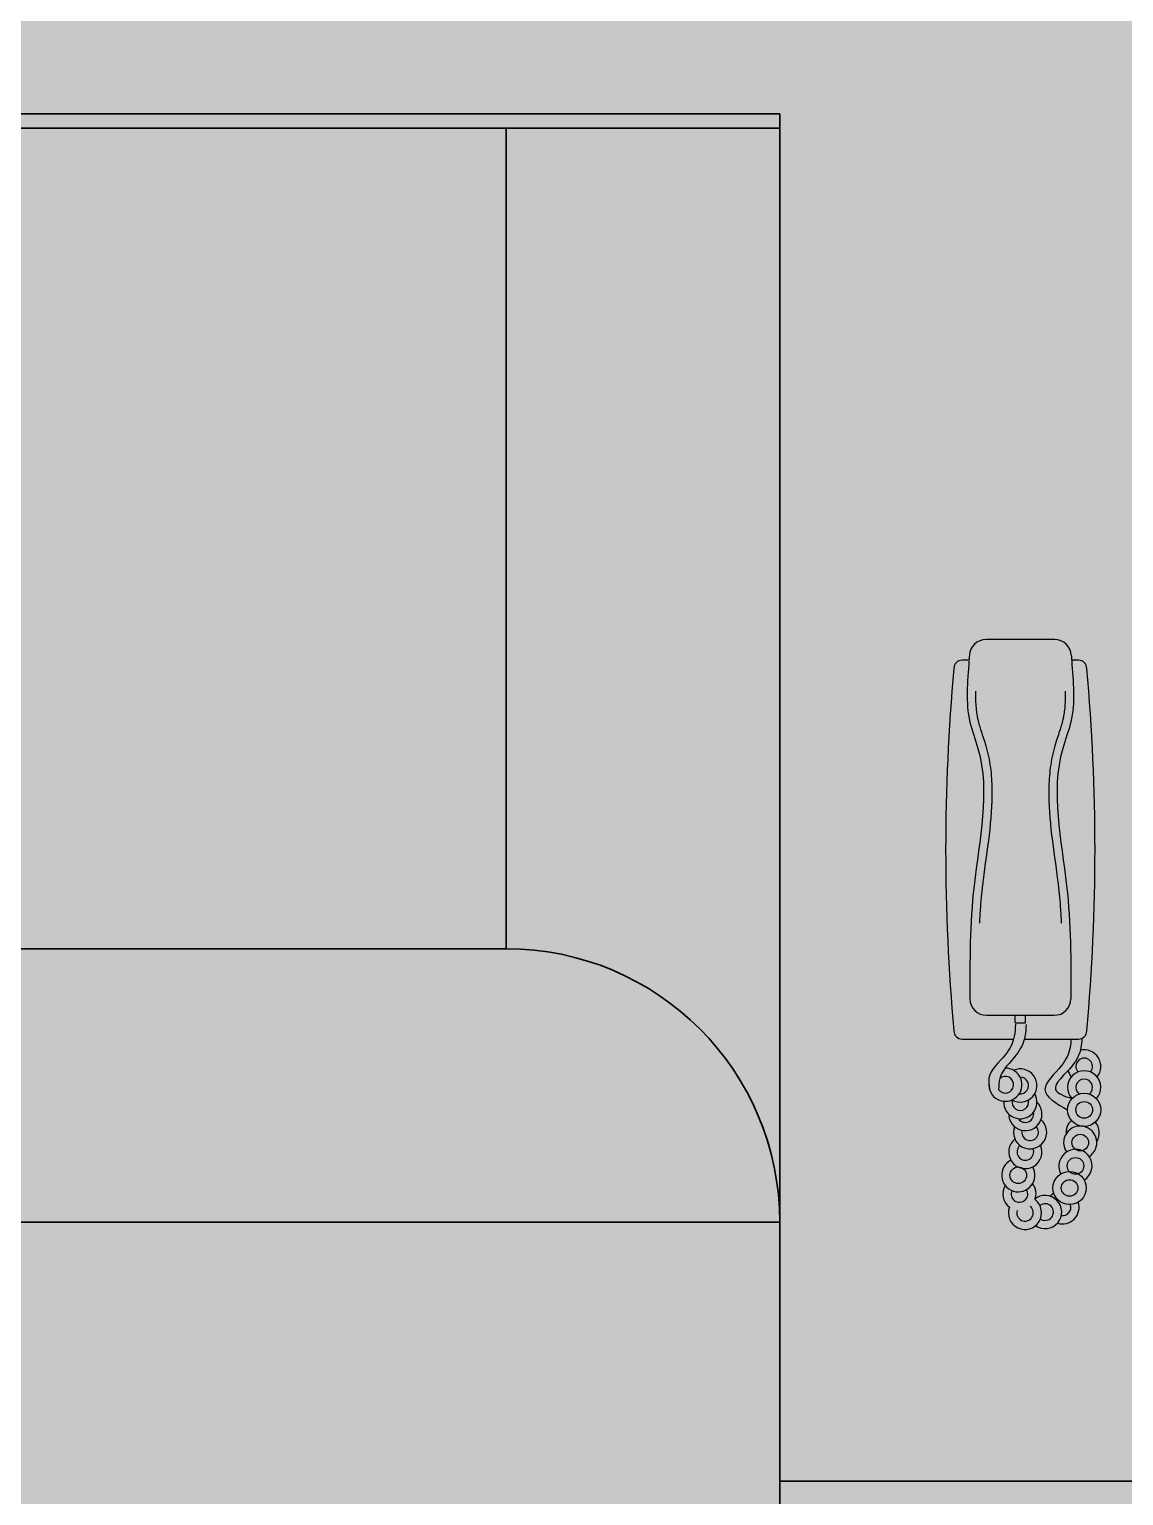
# Model space of a CAD drawing. Header units: millimetres. Extents: x 2258 to 5600, y 711 to 2563.
# Drawn here: x 4114.58 to 4138.59, y 996.62 to 1028.79 of the extents above; entities that cross this region are included whole.
import ezdxf

# ---------------------------------------------------------------- set-up
doc = ezdxf.new("R2010")
doc.units = ezdxf.units.MM
doc.layers.add('HAT', color=8, linetype='Continuous', lineweight=18)

# ---------------------------------------------------------------- blocks, each defined once
blk = doc.blocks.new('7')
at = {"color": 18, "true_color": 0x000000}
for p, q in [((969.3385285690274, 1147.271307843438), (927.9311430772614, 1147.271307843438)), ((917.7512316863831, 1134.862604612534), (913.6348358487558, 1134.862604612534)), ((983.634835797533, 1134.862604612534), (979.518440076321, 1134.862604612534)), ((928.2404248269122, 921.1684991784191), (969.0292469357919, 921.1684991784191)), ((945.4560211060416, 916.5487017923065), (945.4560211060416, 921.1684991784191)), ((951.8136505402472, 916.5487017923065), (951.8136505402472, 921.1684991784191)), ((945.4560211060416, 916.5487017923065), (951.8136505402472, 916.5487017923065)), ((913.6348358487558, 906.910004825148), (944.553442871369, 906.910004825148)), ((951.0528682630356, 906.910004825148), (983.634835797533, 906.910004825148))]:
    blk.add_line(p, q, dxfattribs=at)
for centre, radius in [((987.070598163813, 864.2636575128913), 10), ((987.070598163813, 864.2636575128913), 5.000000000000001), ((984.6939765747484, 844.5546562758304), 5.000000000000001), ((947.3777965076115, 824.9147682250973), 5.000000000000001), ((981.8420638229545, 830.544630330804), 5.000000000000001), ((978.2771727667969, 817.2469885645464), 10), ((978.2771727667969, 817.2469885645464), 5.000000000000001)]:
    blk.add_circle(centre, radius, dxfattribs=at)
for centre, radius, start, end in [((927.9311430772614, 1137.271307848676), 10, 90, 176.5236760120208), ((969.3385285690274, 1137.271307848676), 10, 3.476323987979226, 90), ((2105.216294982642, 1020.886304718841), 1201.533612605402, 174.7962551655142, 185.2037448344794), ((913.6348358487558, 1129.862604607878), 5.000000000000001, 90, 180), ((983.634835797533, 1129.862604607878), 5.000000000000001, 0, 90), ((-207.9466232199375, 1020.886304718841), 1201.533612605402, 354.7962551655141, 5.203744834485862), ((928.2404248269122, 931.1684991731804), 10, 180.1660301665744, 270), ((969.0292469357919, 931.1684991731804), 10, 270, 359.8339698334257), ((913.6348358487558, 911.9100048152527), 5.000000000000001, 180, 270), ((983.634835797533, 911.9100048152527), 5.000000000000001, 270, 0), ((987.070598163813, 890.3840182207555), 10, 321.0042400813208, 103.5608890207121), ((987.070598163813, 890.3840182207555), 5.000000000000001, 318.50226842315, 221.49773157685), ((939.5884828308444, 879.3956117912226), 10, 173.480763637042, 91.32522501553458), ((939.5884828308444, 879.3956117912226), 5.000000000000001, 216.0327139147774, 132.3368970289235), ((948.6195538092252, 878.9206889956754), 10, 240.1062464476955, 113.8731986440145), ((948.6195538092252, 878.9206889956754), 5.000000000000001, 262.6865091920622, 91.29293587302251), ((987.070598163813, 877.7987606623706), 10, 317.4094029607422, 222.5905970392554), ((987.070598163813, 890.3840182207555), 10, 194.1750363033506, 218.9957599186792), ((987.070598163813, 877.7987606623706), 5.000000000000001, 306.9275760474691, 233.0724239525309), ((948.6195538092252, 868.9206890009141), 10, 177.0154681455004, 30.00000001183476), ((951.6556657517176, 861.7207444509754), 10, 179.8666656324443, 45.86222539398527), ((948.6195538092252, 868.9206890009141), 5.000000000000001, 165.5224878092954, 14.47751219070465), ((954.5075786199268, 850.7976675497398), 10, 160.2677797558312, 48.99768314245115), ((951.6556657517176, 861.7207444509754), 5.000000000000001, 213.1431169370231, 12.58577410367787), ((986.1199330670606, 850.4910929656385), 10, 132.4001330078181, 184.2673040297099), ((986.1199330670606, 850.4910929656385), 10, 328.7191162885732, 39.70259618961077), ((954.5075786199268, 850.7976675497398), 5.000000000000001, 166.9500033936467, 42.31545948345425), ((984.6939765747484, 844.5546562758304), 10, 302.8616053011864, 214.1262929063822), ((951.6556657517176, 838.9247941701237), 10, 128.8654079729713, 24.12101231728221), ((951.6556657517176, 838.9247941701237), 5.000000000000001, 129.1319769619746, 23.85444331792736), ((981.8420638229545, 830.544630330804), 10, 301.4923511397077, 208.4931876074852), ((947.3777965076115, 824.9147682250973), 10, 115.9298659082387, 30.11072179686786), ((948.0943598218109, 813.6851167397604), 10, 149.4135946339096, 232.6922346806267), ((948.0943598218109, 813.6851167397604), 5.000000000000001, 156.3459099686402, 30.95626952284138), ((948.0943598218109, 813.6851167397604), 10, 339.854449587708, 37.88858486234136), ((963.5422348409738, 802.7620398239728), 10, 234.907153364367, 129.5803615983448), ((973.9993035226908, 805.611552033623), 10, 121.5087321850325, 138.0570933017147), ((951.4216051801886, 802.2871415920586), 10, 159.854449587708, 52.69223468062672), ((951.4216051801886, 802.2871415920586), 5.000000000000001, 162.5130467604224, 50.03363745475734), ((963.5422348409738, 802.7620398239728), 5.000000000000001, 235.7533906900279, 128.7341242545454), ((973.9993035226908, 805.611552033623), 5.000000000000001, 120.4156830304905, 128.3124018684853), ((973.9993035226908, 805.611552033623), 10, 252.4285042986792, 18.11848849260295), ((973.9993035226908, 805.611552033623), 5.000000000000001, 262.1731957241603, 19.21153762112078)]:
    blk.add_arc(centre, radius, start, end, dxfattribs=at)
for points, knots in [([(917.7181861495446, 1134.393869029408), (916.8362866520729, 1121.971038435403), (914.8764484461244, 1103.867907997154), (932.0511597806435, 1061.021412260414), (918.2654365330782, 1003.562050089057), (918.175062620252, 953.7099716723228), (918.2404668435302, 931.1395214787249)], [12.79486503348268, 12.79486503348268, 12.79486503348268, 12.79486503348268, 49.66997145649657, 66.23003900589624, 148.995407982368, 216.9063826246118, 216.9063826246118, 216.9063826246118, 216.9063826246118]), ([(979.5468922138061, 1134.458633390421), (980.4286719199117, 1122.014460128083), (982.401303820483, 1103.888066969047), (965.2185119820606, 1061.021412260414), (979.0042352296259, 1003.562050089057), (979.0946091424521, 953.7099716723228), (979.0292049191739, 931.1395214787249)], [12.73078366393744, 12.73078366393744, 12.73078366393744, 12.73078366393744, 49.66997145649657, 66.23003900589624, 148.995407982368, 216.9063826245622, 216.9063826245622, 216.9063826245622, 216.9063826245622]), ([(921.6277664426561, 1116.199071347763), (921.5825146429088, 1113.956701261157), (921.5983769289996, 1111.746796337355), (921.7769815485772, 1108.034550011906), (921.8953252902102, 1106.513287875385), (922.206090869553, 1103.791710822078), (922.3804924303513, 1102.584594762119), (922.7268797011893, 1100.653063800235), (922.8743264583718, 1099.920430704186), (923.1655488155629, 1098.625971429682), (923.3035137776133, 1098.06106094369), (923.6018605196696, 1096.91731649549), (923.761573959313, 1096.340856605492), (924.2669216954928, 1094.597320861466), (924.6388797081854, 1093.416147272036), (925.5003619372692, 1090.76925376179), (925.9984725985523, 1089.294609136813), (926.9638819286447, 1086.350338624141), (927.4315251868065, 1084.883777646281), (928.1782742954638, 1082.3005061426), (928.4689875684526, 1081.213255925503), (929.0051379838806, 1079.039544132355), (929.2512680303153, 1077.95090030744), (929.927300768144, 1074.68064308672), (930.2948380254056, 1072.494739102366), (931.1763537015613, 1065.926865677864), (931.4693717650916, 1061.535129195944), (931.6984058722701, 1047.962073880297), (930.900990021586, 1038.779910700795), (928.7071463085558, 1020.5578297206), (927.3093868877586, 1011.515074034504), (925.8782116129842, 999.8702475164814), (925.5715467633527, 997.1326506962564), (925.0314379941519, 991.6583359623824), (924.7956460939567, 988.924305787476), (924.3492125432786, 982.9954599732796), (924.1496883231994, 979.8014124568349), (923.9846385216188, 976.6086720516237)], [30.72688481750632, 30.72688481750632, 30.72688481750632, 30.72688481750632, 37.70413502675991, 37.70413502675991, 42.65185508114077, 42.65185508114077, 46.6738597348165, 46.6738597348165, 49.15912014668024, 49.15912014668024, 51.09485700318789, 51.09485700318789, 53.03059385969554, 53.03059385969554, 56.90206757271086, 56.90206757271086, 61.56049961803259, 61.56049961803259, 65.99625572089087, 65.99625572089087, 69.18531925089711, 69.18531925089711, 72.37438278090335, 72.37438278090335, 78.75250984091582, 78.75250984091582, 91.50876396094075, 91.50876396094075, 118.1745740690077, 118.1745740690077, 144.8403841770746, 144.8403841770746, 153.1098730867671, 153.1098730867671, 161.3793619964596, 161.3793619964596, 171.0563799420403, 171.0563799420403, 171.0563799420403, 171.0563799420403]), ([(975.641905320048, 1116.199071347763), (975.68715700338, 1113.956701261157), (975.6712948337045, 1111.746796337355), (975.4926902141269, 1108.034550011906), (975.3743463560786, 1106.513287875385), (975.0635807767358, 1103.791710822078), (974.8891793323528, 1102.584594762119), (974.5427919450995, 1100.653063800235), (974.3953453043323, 1099.920430704186), (974.1041228307258, 1098.625971429682), (973.9661578686755, 1098.06106094369), (973.6678111266192, 1096.91731649549), (973.5080976869758, 1096.340856605492), (973.0027500672113, 1094.597320861466), (972.6307920545187, 1093.416147272036), (971.7693098254349, 1090.76925376179), (971.2711991641518, 1089.294609136813), (970.3057898340594, 1086.350338624141), (969.8381464594822, 1084.883777646281), (969.0913974672403, 1082.300506128048), (968.8006840778362, 1081.213255910951), (968.2645337788235, 1079.039544103251), (968.0184037323888, 1077.950900278337), (967.3423708781447, 1074.680643043065), (966.9748336208831, 1072.494739029606), (966.0933179447275, 1065.926865576001), (965.8002998811971, 1061.535129064976), (965.5712657740187, 1047.962073720226), (966.3686816247027, 1038.779910540723), (968.5625254541483, 1020.557829531425), (969.9602848749455, 1011.515073830777), (971.3914601497199, 999.8702473273065), (971.6981248829361, 997.1326505216334), (972.2382337685522, 991.6583357877594), (972.4740256687473, 988.9243056274049), (972.9204591030102, 982.9954598714162), (973.1199834395047, 979.8014123986272), (973.2850332410853, 976.6086720516237)], [30.72688481750625, 30.72688481750625, 30.72688481750625, 30.72688481750625, 37.70413502679024, 37.70413502679024, 42.65185508115182, 42.65185508115182, 46.6738597348243, 46.6738597348243, 49.15912014662663, 49.15912014662663, 51.0948570030198, 51.0948570030198, 53.03059385941297, 53.03059385941297, 56.90206757219931, 56.90206757219931, 61.56049962081444, 61.56049962081444, 65.99625572341635, 65.99625572341635, 69.18531927177345, 69.18531927177345, 72.37438282013055, 72.37438282013055, 78.75250991684474, 78.75250991684474, 91.50876411027312, 91.50876411027312, 118.1745742427875, 118.1745742427875, 144.8403843753019, 144.8403843753019, 153.1098732664231, 153.1098732664231, 161.3793621575444, 161.3793621575444, 171.0563799420402, 171.0563799420402, 171.0563799420402, 171.0563799420402]), ([(979.1954653236862, 906.910004825148), (979.0916921237331, 905.201666409665), (978.5654705382731, 899.4657255713159), (973.6663346310925, 889.3017110273272), (957.0055680714395, 875.6921320342722), (970.2645928963866, 868.1401659301978), (977.0705981544997, 864.2636575128913)], [2.274582685355873, 2.274582685355873, 2.274582685355873, 2.274582685355873, 7.361745904600104, 19.53917352326413, 36.96931278819791, 55.35289591026083, 55.35289591026083, 55.35289591026083, 55.35289591026083]), ([(985.6832454578798, 907.3488626487583), (985.5694672923382, 905.4255413972337), (985.0835029400732, 899.4551697284246), (980.5805818077024, 889.3619561746514), (963.8694763315689, 876.4703308876401), (975.2549687299725, 872.5605561227335), (979.708516494542, 871.0312090876309)], [1.6616975510634, 1.6616975510634, 1.6616975510634, 1.6616975510634, 7.361745904600104, 19.53917352326413, 36.96931278819791, 48.16760767286554, 48.16760767286554, 48.16760767286554, 48.16760767286554])]:
    blk.add_open_spline(points, degree=3, knots=knots, dxfattribs=at)
for points in [[(917.9495436737161, 1137.877668650288), (917.8885368063893, 1136.873405197219), (917.8216167392056, 1135.86826250288), (917.7512316863831, 1134.862604612534)], [(979.3201279725727, 1137.877668650288), (979.3812332108464, 1136.871787635426), (979.4482705082592, 1135.865024556223), (979.518780125476, 1134.857745189619)]]:
    blk.add_open_spline(points, degree=3, dxfattribs=at)
for points in [[(945.6544431058537, 915.9067575270806), (944.9558876121264, 908.5782294893202), (939.7168040640499, 897.585425165415), (929.762471107937, 883.2773501523102), (930.0063804156925, 877.0707258842217)], [(952.1160399207693, 915.7322669958726), (951.4174844270419, 908.4037389726641), (946.1784008789655, 897.4109346487589), (936.2240679228526, 883.1028596356541), (935.5450764896195, 876.4543764006144)]]:
    blk.add_spline(points, degree=3, dxfattribs=at)

msp = doc.modelspace()

# ---------------------------------------------------------------- hatches: boundary and pattern name
at = {"true_color": 0xa0522d}
h = msp.add_hatch(color=15, dxfattribs=at)
h.dxf.hatch_style = 1
h.paths.add_polyline_path([(4055.08288381359, 784.0536074181414), (4031.08288381359, 784.0536074181414), (4031.08288381359, 776.2215818471083), (4055.08288381359, 776.2215818471085)])
h.paths.add_polyline_path([(4042.08288381359, 780.2215818471084, -1), (4044.08288381359, 780.2215818471084, -1)], flags=16)
h.paths.add_polyline_path([(4055.08288381359, 776.2215818471085), (4031.08288381359, 776.2215818471083), (4031.08288381359, 766.6215818471082), (4055.08288381359, 766.6215818471082)])
h.paths.add_polyline_path([(4042.08288381359, 771.1215818471082, -1), (4044.08288381359, 771.1215818471082, -1)], flags=16)
h.paths.add_polyline_path([(4131.04288381359, 776.2215818471084), (4131.04288381359, 778.6215818471082), (4055.08288381359, 778.6215818471082), (4055.08288381359, 776.2215818471085), (4055.08288381359, 766.6215818471082), (4131.04288381359, 766.6215818471082), (4131.04288381359, 770.6215818471082)])
h.paths.add_polyline_path([(4131.042883813582, 790.6215818470425), (4055.082883813582, 790.6215818471081), (4055.082883813579, 784.0536074181414), (4055.082883813587, 778.6215818471082), (4131.04288381359, 778.6215818471082), (4131.04288381359, 784.6215818471082)])
h.paths.add_polyline_path([(4125.037666387349, 796.6215795786464), (4060.503277667055, 796.5935209555457, 0.3861512692982337), (4055.082883813602, 790.6215818471082), (4131.042883813599, 790.6215818471082, 0.414468276806876)])
h.paths.add_polyline_path([(4063.082883813601, 814.6215818471082), (4055.08288381359, 814.6215818471082), (4055.082883813602, 790.6215818471104, -0.4142135623729904), (4061.082883813602, 796.6215818471082), (4063.082883813601, 796.6215818471082)])
h.paths.add_polyline_path([(4079.082883813601, 814.6215818471082), (4063.082883813601, 814.6215818471082), (4063.082883813601, 796.6215818471082), (4079.082883813601, 796.6215818471082)])
h.paths.add_polyline_path([(4095.082883813601, 814.6215818471082), (4079.082883813601, 814.6215818471082), (4079.082883813601, 796.6215818471081), (4095.082883813601, 796.6215818471082)])
h.paths.add_polyline_path([(4111.082883813601, 814.6215818471082), (4095.082883813601, 814.6215818471082), (4095.082883813601, 796.6215818471082), (4111.082883813601, 796.6215818471082)])
h.paths.add_polyline_path([(4125.042883813599, 814.6215818471082), (4111.082883813601, 814.6215818471082), (4111.082883813601, 796.6215818471082), (4125.042883813599, 796.6215818471082)])
h.paths.add_polyline_path([(4131.04288381359, 814.6215818471082), (4125.042883813599, 814.6215818471082), (4125.042883813599, 796.6215818470425, -0.4142135623733772), (4131.042883813602, 790.6215818470404)])
h.paths.add_polyline_path([(4155.042883813579, 784.0536074181414), (4131.04288381359, 784.0536074181414), (4131.04288381359, 776.2215818471084), (4155.042883813589, 776.2215818471084)])
h.paths.add_polyline_path([(4144.04288381359, 780.2215818471084, -1), (4142.04288381359, 780.2215818471084, -1)], flags=16)
h.paths.add_polyline_path([(4155.042883813589, 776.2215818471084), (4131.04288381359, 776.2215818471084), (4131.04288381359, 766.6215818471082), (4155.04288381359, 766.6215818471082)])
h.paths.add_polyline_path([(4144.04288381359, 771.2215818471084, -1), (4142.04288381359, 771.2215818471084, -1)], flags=16)
h.paths.add_polyline_path([(4178.995183357759, 846.6215818471082), (4164.997217080684, 846.6215818471082), (4164.997217080684, 766.6215818471082), (4178.995183357759, 766.6215818471082)], flags=17)
h.paths.add_polyline_path([(4164.997217080684, 846.6215818471082), (4178.995183357759, 846.6215818471082), (4178.995183357759, 850.6215818471082), (4160.997217080677, 850.6215818471081), (4160.997217080677, 766.8720186493063), (4160.997217080684, 766.6215818471082), (4164.997217080684, 766.6215818471082)])
h.paths.add_polyline_path([(4202.997217080687, 850.6215818471082), (4178.995183357759, 850.6215818471082), (4178.995183357759, 770.6215818471082), (4202.997217080684, 770.6215818471082)])
h.paths.add_polyline_path([(4055.082971176263, 988.2215818392026), (4031.082971176263, 988.2215818392024), (4031.082971176263, 978.6215818392025), (4055.082971176263, 978.6215818392025)])
h.paths.add_polyline_path([(4044.082971176263, 983.1215818392025, -1), (4042.082971176263, 983.1215818392025, -1)], flags=16)
h.paths.add_polyline_path([(4055.082971176263, 996.3711450370045), (4031.082971176263, 996.3711450370045), (4031.082971176263, 988.2215818392024), (4055.082971176263, 988.2215818392026)])
h.paths.add_polyline_path([(4042.082971176263, 992.2215818392024, -1), (4044.082971176263, 992.2215818392024, -1)], flags=16)
h.paths.add_polyline_path([(4131.042971176263, 988.2215818392024), (4131.042971176263, 990.6215818392023), (4055.082971176263, 990.6215818392023), (4055.082971176263, 978.6215818392025), (4131.042971176263, 978.6215818392023), (4131.042971176263, 982.6215818392025)])
h.paths.add_polyline_path([(4131.042971176254, 1002.621581839137), (4055.082971176254, 1002.621581839202), (4055.082971176252, 996.3711450370045), (4055.082971176255, 990.6215818392023), (4131.042971176263, 990.6215818392023), (4131.042971176263, 996.6215818392025)])
h.paths.add_polyline_path([(4125.037753749499, 1008.62157957074), (4060.503365029728, 1008.59352094764, 0.386151269298228), (4055.082971176274, 1002.621581839202), (4131.042971176272, 1002.621581839202, 0.414468276832388)])
h.paths.add_polyline_path([(4063.082971176274, 1026.621581839202), (4055.082971176263, 1026.621581839202), (4055.082971176274, 1002.621581839205, -0.4142135623729867), (4061.082971176274, 1008.621581839202), (4063.082971176274, 1008.621581839202)])
h.paths.add_polyline_path([(4079.082971176274, 1026.621581839202), (4063.082971176274, 1026.621581839202), (4063.082971176274, 1008.621581839202), (4079.082971176274, 1008.621581839202)])
h.paths.add_polyline_path([(4095.082971176274, 1026.621581839202), (4079.082971176274, 1026.621581839202), (4079.082971176274, 1008.621581839202), (4095.082971176274, 1008.621581839202)])
h.paths.add_polyline_path([(4111.082971176274, 1026.621581839202), (4095.082971176274, 1026.621581839202), (4095.082971176274, 1008.621581839202), (4111.082971176274, 1008.621581839202)])
h.paths.add_polyline_path([(4125.042971176272, 1026.621581839202), (4111.082971176274, 1026.621581839202), (4111.082971176274, 1008.621581839202), (4125.042971176272, 1008.621581839202)])
h.paths.add_polyline_path([(4131.042971176263, 1026.621581839202), (4125.042971176272, 1026.621581839202), (4125.042971176272, 1008.621581839137, -0.4142135623733767), (4131.042971176275, 1002.621581839134)])
h.paths.add_polyline_path([(4155.042971176274, 996.3711450370045), (4131.042971176274, 996.3711450370045), (4131.042971176274, 988.2215818392024), (4155.042971176274, 988.2215818392024)])
h.paths.add_polyline_path([(4144.042971176263, 992.2215818392024, -1), (4142.042971176263, 992.2215818392024, -1)], flags=16)
h.paths.add_polyline_path([(4155.042971176263, 988.2215818392024), (4131.042971176263, 988.2215818392024), (4131.042971176263, 978.6215818392025), (4155.042971176263, 978.6215818392025)])
h.paths.add_polyline_path([(4142.042971176263, 983.2215818392024, -1), (4144.042971176263, 983.2215818392024, -1)], flags=16)
h.paths.add_polyline_path([(4164.997304443357, 1058.621581839202), (4178.995270720431, 1058.621581839202), (4178.995270720431, 1062.621581839202), (4160.99730444335, 1062.621581839202), (4160.99730444335, 979.1895562681692), (4160.99730444335, 978.6215818392022), (4164.997304443357, 978.6215818392022)])
h.paths.add_polyline_path([(4178.995270720431, 1058.621581839202), (4164.997304443357, 1058.621581839202), (4164.997304443357, 978.6215818392022), (4178.995270720431, 978.6215818392022)], flags=17)
h.paths.add_polyline_path([(4202.997304443357, 1058.621581839202), (4202.997304443357, 1062.621581839202), (4178.995270720431, 1062.621581839202), (4178.995270720431, 982.6215818392022), (4202.997304443357, 982.6215818392022)])
at = {"layer": 'HAT', "lineweight": 30, "true_color": 0x768692}
h = msp.add_hatch(color=252, dxfattribs=at)
h.dxf.hatch_style = 1
h.paths.add_polyline_path([(4031.082971176263, 1090.939119463367), (4031.082971176263, 996.3711450370045), (4055.082971176252, 996.3711450370045), (4055.082971176263, 1026.621581839202), (4131.042971176263, 1026.621581839202), (4131.042971176252, 996.3711450370045), (4155.042971176253, 996.3711450370045), (4155.042971176274, 979.1895562681693), (4160.99730444335, 979.1895562681692), (4160.997304443361, 1062.621581839202), (4202.997304443345, 1062.621581839202), (4202.99730444335, 1090.939119463367)])
at = {"layer": 'HAT', "lineweight": 30, "true_color": 0x000000}
h = msp.add_hatch(color=18, dxfattribs=at)
edge = h.paths.add_edge_path()
edge.add_spline(control_points=[(4135.214046938122, 1007.5243140572), (4135.211662592903, 1008.347131641562), (4135.214957221234, 1010.164515273102), (4135.717522983279, 1012.259226418663), (4135.091409885349, 1013.821217864031), (4135.162856813724, 1014.4811769667), (4135.195006921849, 1014.934057763168)], knot_values=[12.79486503348269, 12.79486503348269, 12.79486503348269, 12.79486503348269, 80.70583967572642, 163.4712086521982, 180.0312762015979, 216.9063826246118, 216.9063826246118, 216.9063826246118, 216.9063826246118], degree=3, periodic=0)
edge.add_spline(control_points=[(4135.203441181579, 1015.061061503185), (4135.201217144275, 1015.024450552963), (4135.198777538173, 1014.987807549541), (4135.196211614204, 1014.951145764378)], knot_values=[9.345465673412242, 9.345465673412242, 9.345465673412242, 9.345465673412242, 12.33104295852458, 12.33104295852458, 12.33104295852458, 12.33104295852458], degree=3, periodic=0)
edge.add_line((4135.196211614204, 1014.951145764378), (4135.046146247747, 1014.951145764208))
edge.add_arc((4135.046146247748, 1014.768868145174), 0.1822776190340107, 90.00000000028587, 169.5490775365133)
edge.add_arc((4178.485872498935, 1010.796080050193), 43.80253721899859, 174.7528255013995, 185.2471745000015)
edge.add_arc((4135.046146247747, 1006.823291954681), 0.1822776190340107, 190.450922634859, 270.0036046332099)
edge.add_line((4135.046157715327, 1006.641014336008), (4136.173300262063, 1006.641014336008))
edge.add_spline(control_points=[(4136.173300262063, 1006.641014336008), (4136.1789311386, 1006.661100888304), (4136.204648165721, 1006.76754684896), (4136.209505615323, 1006.87887425917), (4136.213437802392, 1006.968995668317)], knot_values=[0, 0, 0, 0, 1.732254225365116, 9.094000144510725, 9.094000144510725, 9.094000144510725, 9.094000144510725], degree=3, periodic=0)
edge.add_line((4136.214573028913, 1006.992398082761), (4136.206204224454, 1006.992398082761))
edge.add_line((4136.206204224454, 1006.992398082761), (4136.206204224454, 1007.160815216353))
edge.add_line((4136.206204224454, 1007.160815216353), (4135.578612443358, 1007.160815216353))
edge.add_arc((4135.578600644452, 1007.52537045423), 0.3645552380678988, 180.1662157233099, 270.0018543896845, ccw=False)
edge = h.paths.add_edge_path()
edge.add_line((4136.206204224454, 1006.992398082761), (4136.206204224454, 1007.160815216353))
edge.add_line((4136.206204224454, 1007.160815216353), (4137.065590318799, 1007.160815216353))
edge.add_arc((4137.065578519894, 1007.52537045423), 0.3645552380678989, 270.0018543896845, 359.9443994237314)
edge.add_spline(control_points=[(4137.430132226224, 1007.5243140572), (4137.432516571443, 1008.347131641562), (4137.429221943112, 1010.164515273102), (4136.926656181066, 1012.259226418663), (4137.553063857999, 1013.821952769911), (4137.481150528786, 1014.482759927252), (4137.449004787718, 1014.936418781873)], knot_values=[12.73078366393744, 12.73078366393744, 12.73078366393744, 12.73078366393744, 80.64175830613166, 163.4071272826034, 179.9671948320031, 216.9063826245622, 216.9063826245622, 216.9063826245622, 216.9063826245622], degree=3, periodic=0)
edge.add_line((4137.447921992325, 1014.951145764378), (4137.598032912355, 1014.951145764208))
edge.add_arc((4137.598032912354, 1014.768868145174), 0.1822776190340107, 1.1504265614803444e-05, 89.99999999949972, ccw=False)
edge.add_arc((4094.15830666541, 1010.796080050193), 43.80253721899858, -5.203744880439274, 5.203744880462409, ccw=False)
edge.add_arc((4137.598032912355, 1006.823291954681), 0.1822776190340107, 294.1848558391413, 359.99998866803304, ccw=False)
edge.add_spline(control_points=[(4137.672708759494, 1006.657013127844), (4137.668560916872, 1006.586897444171), (4137.650844831858, 1006.369244417664), (4137.486688483317, 1006.001291030667), (4136.877476379794, 1005.531320078108), (4137.292540468976, 1005.388787191087), (4137.454896885532, 1005.33303404384)], knot_values=[1.6616975510634, 1.6616975510634, 1.6616975510634, 1.6616975510634, 7.361745904600104, 19.53917352326413, 36.96931278819791, 48.16760767286554, 48.16760767286554, 48.16760767286554, 48.16760767286554], degree=3, periodic=0)
edge.add_arc((4137.723285429093, 1006.038550837921), 0.3645552380679211, -38.99575992015701, 103.67543062165612, ccw=False)
edge.add_arc((4137.723285429093, 1005.579748681387), 0.3645552380680075, -42.59059701831018, 38.99575992017782, ccw=False)
edge.add_arc((4137.723285429093, 1005.086319406293), 0.3645552380679333, 0, 42.5905970182971, ccw=False)
edge.add_arc((4137.723285429093, 1005.086319406293), 0.3645552380679332, -47.59986702492063, 0, ccw=False)
edge.add_arc((4137.688628435027, 1004.58423335156), 0.3645552380679072, -31.280884439867123, 39.70259612417351, ccw=False)
edge.add_arc((4137.636644444174, 1004.367817442488), 0.3645552380679554, -57.13839423695009, 4.267303456593083, ccw=False)
edge.add_arc((4137.532676470955, 1003.857074608115), 0.3645552380678939, -58.5076488862253, 34.126293152721985, ccw=False)
edge.add_arc((4137.40271650019, 1003.372302112131), 0.3645552380679332, 0, 28.49318764222869, ccw=False)
edge.add_arc((4137.40271650019, 1003.372302112131), 0.3645552380679333, -58.49126772319431, 0, ccw=False)
edge.add_arc((4137.246764536118, 1002.948126178675), 0.3645552380678643, -107.57149566791549, 18.118488515761612, ccw=False)
edge.add_arc((4136.865546619843, 1002.844245718479), 0.3645552380679199, 234.90715304308088, 318.05709325921623, ccw=False)
edge.add_arc((4136.423682716691, 1002.826933054679), 0.364555238067885, 159.8544494412077, 309.5803619330192, ccw=False)
edge.add_arc((4136.302386244317, 1003.242452209026), 0.3645552380679606, 149.4135947729106, 232.6922345335089, ccw=False)
edge.add_arc((4136.276263553358, 1003.651835036091), 0.3645552380679347, 115.92986601304719, 217.8885849429088, ccw=False)
edge.add_arc((4136.432215517429, 1004.162577870464), 0.3645552380678359, 128.8654077907839, 210.1107218254204, ccw=False)
edge.add_arc((4136.536183494891, 1004.59540968861), 0.3645552380680149, 160.2677799090715, 204.1210122882742, ccw=False)
edge.add_arc((4136.432215517429, 1004.993616178626), 0.3645552380678729, 179.8666656770524, 228.997683275048, ccw=False)
edge.add_arc((4136.321532466229, 1005.256093928574), 0.3645552380679048, 177.0154681393307, 225.8622255293652, ccw=False)
edge.add_arc((4135.992300043175, 1005.63796272573), 0.3645552380679952, 264.5177988424466, 450.2932879998936)
edge.add_spline(control_points=[(4135.990433950934, 1006.002513187674), (4135.936609315826, 1005.931039006876), (4135.851536969752, 1005.788459941746), (4135.847039883251, 1005.613949765686), (4135.844895547043, 1005.530738448927)], knot_values=[29.63670178797617, 29.63670178797617, 29.63670178797617, 29.63670178797617, 36.96931279605147, 43.65237786329482, 43.65237786329482, 43.65237786329482, 43.65237786329482], degree=3, periodic=0)
edge.add_arc((4135.992300043175, 1005.63796272573), 0.1822776190339469, -143.96728709530652, 132.0149311794724, ccw=False)
edge.add_spline(control_points=[(4135.844895547043, 1005.530738448927), (4135.847039883251, 1005.613949765686), (4135.851536969752, 1005.788459941746), (4135.936609315826, 1005.931039006876), (4135.990433950934, 1006.002513187674)], knot_values=[29.63670178797617, 29.63670178797617, 29.63670178797617, 29.63670178797617, 36.31976685521953, 43.65237786329483, 43.65237786329483, 43.65237786329483, 43.65237786329483], degree=3, periodic=0)
edge.add_spline(control_points=[(4135.990433950934, 1006.002513187674), (4136.064554311867, 1006.100938231665), (4136.267038485433, 1006.305013546635), (4136.435484587455, 1006.633268855864), (4136.445300406926, 1006.872499822339), (4136.448998698908, 1006.962634524603)], knot_values=[0, 0, 0, 0, 10.09752826795432, 22.27495588331681, 29.63670178797617, 29.63670178797617, 29.63670178797617, 29.63670178797617], degree=3, periodic=0)
edge.add_line((4136.450399842503, 1006.992398082761), (4136.206204224454, 1006.992398082761))
h.paths.add_polyline_path([(4137.859808076439, 1005.917775438263, 0.194315607755256), (4137.586762781748, 1005.917775438263, -2.219800337775554)], flags=16)
h.paths.add_polyline_path([(4136.498022011998, 1005.301663333165, -1.290994447473842), (4136.14504292046, 1005.301663333165, 0.2581988898193739)], flags=16)
h.paths.add_polyline_path([(4137.905563048127, 1005.086319406293, -1), (4137.541007810059, 1005.086319406293, -1)], flags=16)
h.paths.add_polyline_path([(4136.775364375068, 1004.870533348371, -0.467010507527191), (4136.764939384248, 1004.3115589097, -0.4049967312545166), (4136.591624817042, 1003.83472241939, -0.4146320132165883), (4136.45870026638, 1003.336212845261, -1.641649415614497), (4136.135422793679, 1003.315584531235, -0.6453421784685565), (4136.116854253743, 1003.979690487166, -0.3701360233813049), (4136.203459628072, 1004.446428649373, -0.1937158007317379), (4136.193034637251, 1004.718492518865, 0.5276311281188495)], flags=16)
h.paths.add_polyline_path([(4137.818922063208, 1004.367817442488, -1), (4137.45436682514, 1004.367817442488, -1)], flags=16)
h.paths.add_polyline_path([(4137.71495408999, 1003.857074608115, -0.3215773038176256), (4137.591097608762, 1003.684412796882, -0.2627462781583063), (4137.767271738257, 1003.372302112131, -1), (4137.038161262121, 1003.372302112131, -0.4086039637155565), (4137.395721012183, 1003.736790225449, -0.1821454598105356), (4137.350398851921, 1003.857074608115, -1)], flags=16)
h.paths.add_polyline_path([(4136.458541172392, 1003.651835036091, -1), (4136.093985934323, 1003.651835036091, -1)], flags=0)
h.paths.add_polyline_path([(4137.584994119224, 1003.372302112131, -1), (4137.220438881155, 1003.372302112131, -1)], flags=0)

# ---------------------------------------------------------------- linework, layer by layer
at = {"layer": 'HAT', "color": 18, "lineweight": 30, "true_color": 0x000000}
for p, q in [((4055.082971176263, 1026.939119465971), (4131.042971176263, 1026.939119465971)), ((4131.042971176263, 1026.939119465971), (4131.042971176252, 996.9391194659713)), ((4131.042971176263, 1026.939119465971), (4131.042971176252, 996.3711450370045)), ((4131.042971176274, 1026.621581839202), (4055.082971176274, 1026.621581839202)), ((4125.042971176274, 1008.621581839202), (4125.042971176274, 1026.621581839202)), ((4125.042971176272, 1026.621581839202), (4125.042971176272, 1008.621581839202)), ((4125.042971176272, 1026.621581839202), (4131.042971176272, 1026.621581839202)), ((4131.042971176272, 1026.621581839202), (4131.042971176272, 1002.621581839202)), ((4131.042971176274, 1026.621581839202), (4131.042971176263, 996.6215818392025)), ((4131.042971176263, 1026.371145037004), (4131.042971176252, 996.3711450370045)), ((4060.503365029728, 1008.59352094764), (4125.042971176274, 1008.621581839202)), ((4125.042971176274, 1008.621581839202), (4061.082971176274, 1008.621581839202)), ((4055.082971176274, 1002.621581839202), (4131.042971176274, 1002.621581839202)), ((4131.042971176274, 1002.621581839141), (4055.082971176274, 1002.621581839202)), ((4055.082971176275, 1002.621581839202), (4131.042971176275, 1002.621581839137)), ((4131.042971176274, 1002.621581839202), (4131.042971176274, 978.6215818392023)), ((4131.042971176274, 978.6215818392023), (4131.042971176274, 1002.621581839202)), ((4131.042971176274, 990.6215818392023), (4131.042971176274, 1002.621581839141)), ((4131.042971176252, 996.9391194659713), (4155.042971176252, 996.9391194659713))]:
    msp.add_line(p, q, dxfattribs=at)
for centre in [(4125.042971176272, 1002.621581839202), (4125.042971176275, 1002.621581839137)]:
    msp.add_arc(centre, 6, 0, 90, dxfattribs=at)

# ---------------------------------------------------------------- block references
at = {"xscale": 0.03645552380679332, "yscale": 0.03645552380679332, "zscale": 0.03645552380679332}
msp.add_blockref('7', (4101.739109738747, 973.5791350644859), dxfattribs=at)

doc.saveas('drawing.dxf')
